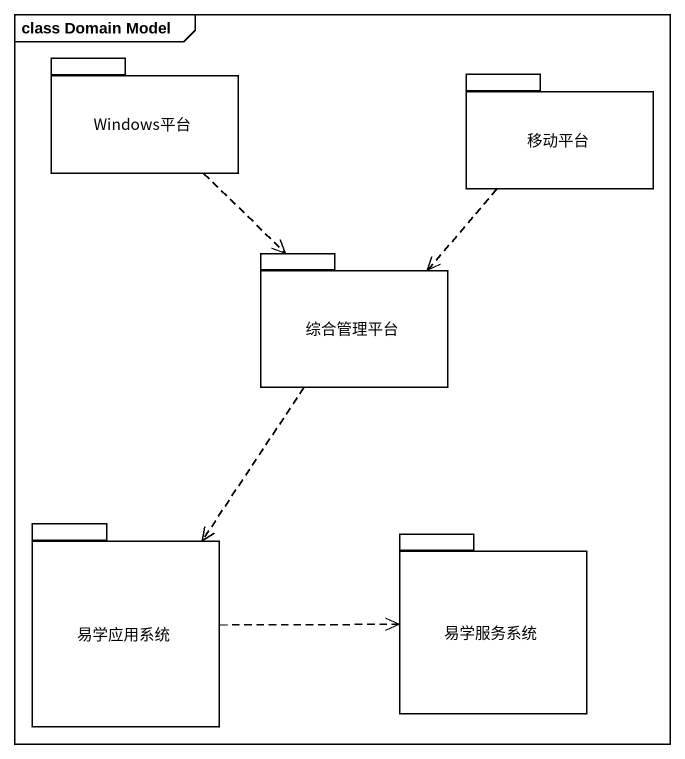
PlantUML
@startuml
mainframe class Domain Model
package Windows平台 {
}
package 移动平台 {
}
package 综合管理平台 {
}
package 易学应用系统 {
}
package 易学服务系统 {
}
Windows平台 ..> 综合管理平台
移动平台 ..> 综合管理平台
综合管理平台 ..> 易学应用系统
易学应用系统 .right.> 易学服务系统
@enduml
